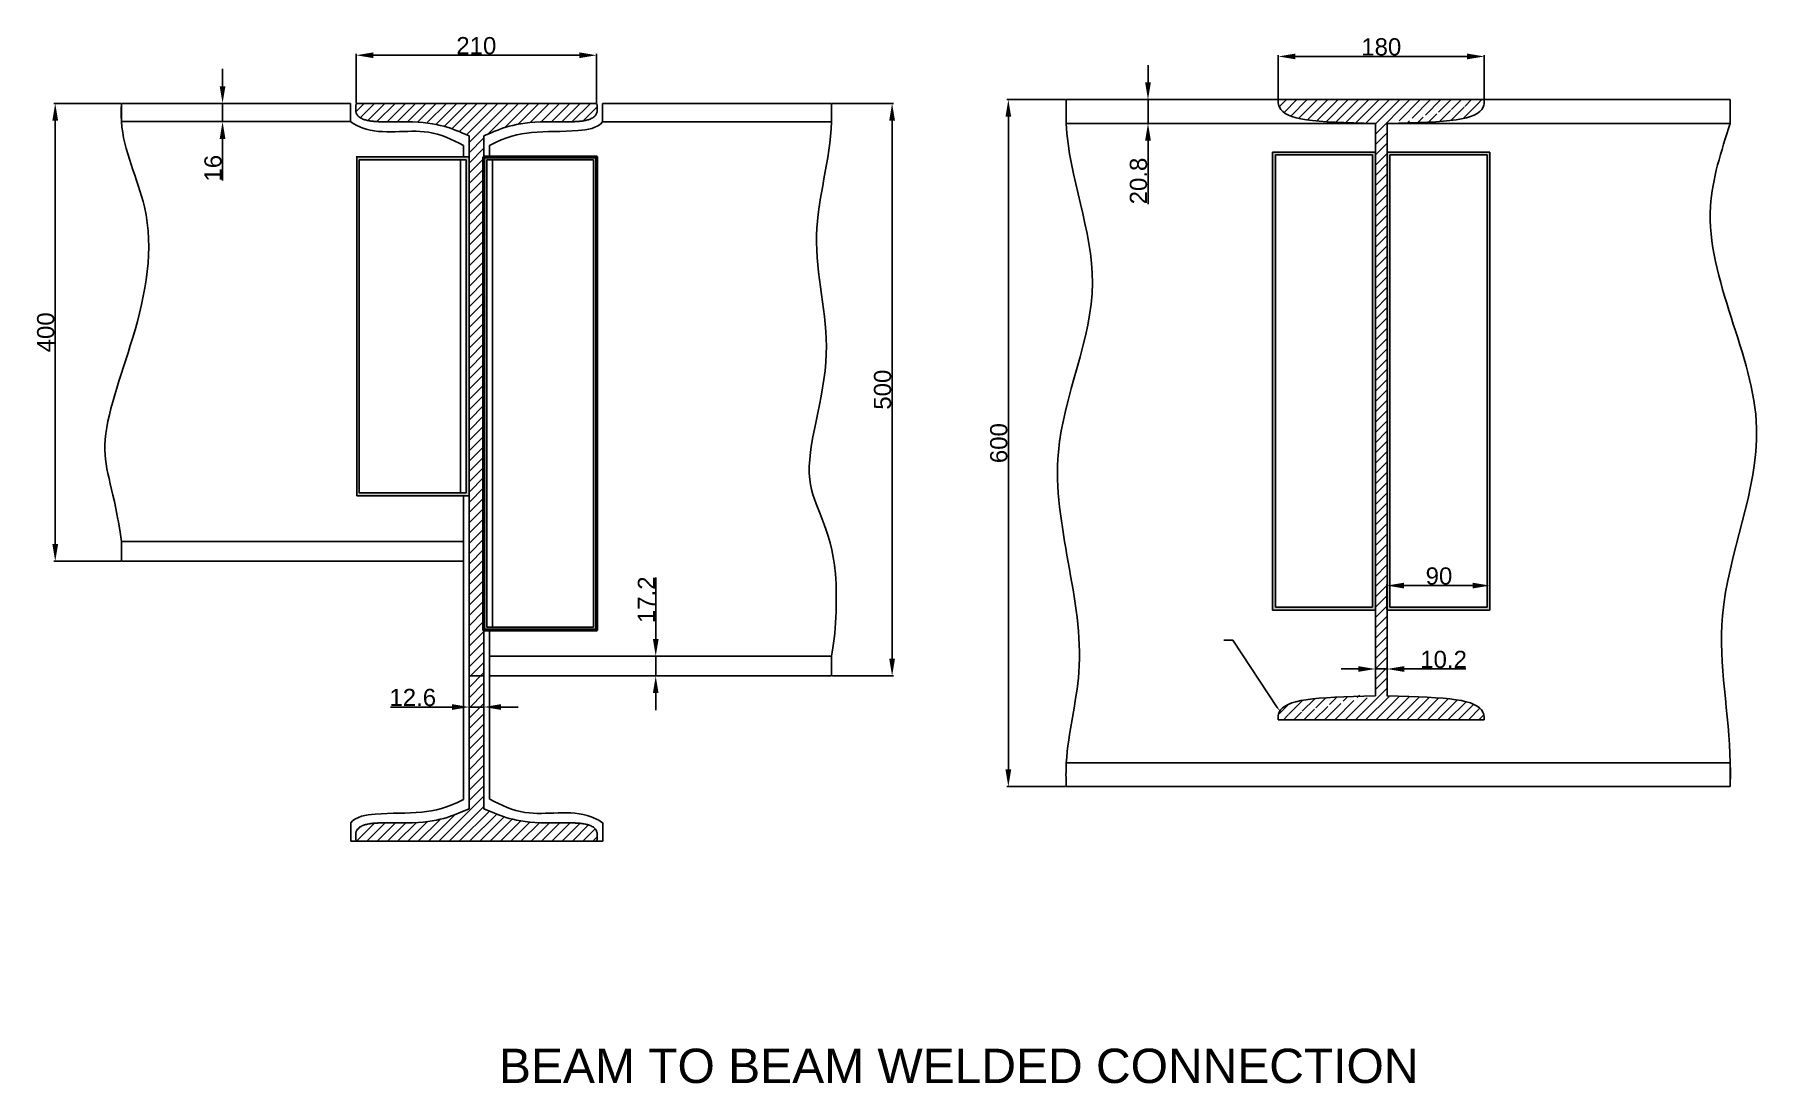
# Model space of a CAD drawing. Header units: inches. Extents: x 1351 to 2857, y 307 to 1983.
# Drawn here: x 1351 to 2857, y 307 to 1224 of the extents above; entities that cross this region are included whole.
import ezdxf
from ezdxf import colors
from ezdxf.entities.mleader import LeaderData, LeaderLine
from ezdxf.math import Vec2, Vec3

# ---------------------------------------------------------------- set-up
doc = ezdxf.new("R2010")
doc.units = ezdxf.units.IN
doc.header["$MEASUREMENT"] = 0
doc.styles.get("Standard").update_dxf_attribs({"font": 'arial.ttf'})
doc.dimstyles.new('ISO-25', dxfattribs={"dimtxt": 15, "dimasz": 15, "dimexe": 1.25, "dimexo": 0.625, "dimtad": 1, "dimdec": 4, "dimtxsty": 'Standard', "dimcen": 2.5, "dimadec": 0, "dimazin": 0, "dimtfac": 1, "dimtdec": 4, "dimtmove": 0, "dimatfit": 3, "dimfxl": 1, "dimarcsym": 0})

# ---------------------------------------------------------------- blocks, each defined once
blk = doc.blocks.new('*D26')
at = {"color": 0, "lineweight": -2, "transparency": 16777216}
for p, q in [((1514.847619483222, 1178.448873504423), (1514.847619483222, 1193.448873504423)), ((1427.149134770212, 1163.448873504423), (1516.097619483222, 1163.448873504423)), ((1514.847619483222, 1163.448873504423), (1514.847619483222, 1147.448873504423)), ((1427.149134770212, 1147.448873504423), (1516.097619483222, 1147.448873504423)), ((1514.847619483222, 1132.448873504423), (1514.847619483222, 1096.134071321613))]:
    blk.add_line(p, q, dxfattribs=at)
at = {"color": 0, "transparency": 16777216}
for points in [[(1512.347619483222, 1178.448873504423), (1517.347619483222, 1178.448873504423), (1514.847619483222, 1163.448873504423)], [(1512.347619483222, 1132.448873504423), (1517.347619483222, 1132.448873504423), (1514.847619483222, 1147.448873504423)]]:
    blk.add_solid(points, dxfattribs=at)
at = {"layer": 'Defpoints', "color": 0, "transparency": 16777216}
for p in [(1426.524134770212, 1163.448873504423), (1426.524134770212, 1147.448873504423), (1514.847619483222, 1147.448873504423)]:
    blk.add_point(p, dxfattribs=at)
at = {"color": 0, "transparency": 16777216, "insert": (1506.564024667397, 1106.791472413017), "char_height": 15, "attachment_point": 5, "rotation": 90}
blk.add_mtext('16', dxfattribs=at)
blk = doc.blocks.new('*D27')
at = {"color": 0, "lineweight": -2, "transparency": 16777216}
for p, q in [((1631.523316290354, 1163.983407330287), (1631.523316290354, 1206.710241849885)), ((1646.523316290354, 1205.460241849885), (1826.523316290354, 1205.460241849885)), ((1841.523316290354, 1163.983407330287), (1841.523316290354, 1206.710241849885))]:
    blk.add_line(p, q, dxfattribs=at)
at = {"color": 0, "transparency": 16777216}
for points in [[(1646.523316290354, 1207.960241849885), (1646.523316290354, 1202.960241849885), (1631.523316290354, 1205.460241849885)], [(1826.523316290354, 1207.960241849885), (1826.523316290354, 1202.960241849885), (1841.523316290354, 1205.460241849885)]]:
    blk.add_solid(points, dxfattribs=at)
at = {"layer": 'Defpoints', "color": 0, "transparency": 16777216}
for p in [(1841.523316290354, 1205.460241849885), (1631.523316290354, 1163.358407330287), (1841.523316290354, 1163.358407330287)]:
    blk.add_point(p, dxfattribs=at)
at = {"color": 0, "transparency": 16777216, "insert": (1736.523316290354, 1213.743836665711), "char_height": 15, "attachment_point": 5}
blk.add_mtext('210', dxfattribs=at)
blk = doc.blocks.new('*D28')
at = {"color": 0, "lineweight": -2, "transparency": 16777216}
for p, q in [((2047.448316290355, 1163.358407330287), (2100.989767169137, 1163.358407330287)), ((2099.739767169137, 1148.358407330287), (2099.739767169138, 678.358407330287)), ((2047.448316290355, 663.358407330287), (2100.989767169138, 663.358407330287))]:
    blk.add_line(p, q, dxfattribs=at)
at = {"color": 0, "transparency": 16777216}
for points in [[(2097.239767169137, 1148.358407330287), (2102.239767169137, 1148.358407330287), (2099.739767169137, 1163.358407330287)], [(2097.239767169138, 678.358407330287), (2102.239767169138, 678.358407330287), (2099.739767169138, 663.358407330287)]]:
    blk.add_solid(points, dxfattribs=at)
at = {"layer": 'Defpoints', "color": 0, "transparency": 16777216}
for p in [(2046.823316290355, 1163.358407330287), (2046.823316290355, 663.358407330287), (2099.739767169138, 663.358407330287)]:
    blk.add_point(p, dxfattribs=at)
at = {"color": 0, "transparency": 16777216, "insert": (2091.456172353312, 913.3584073302865), "char_height": 15, "attachment_point": 5, "rotation": 90}
blk.add_mtext('500', dxfattribs=at)
blk = doc.blocks.new('*D29')
at = {"color": 0, "lineweight": -2, "transparency": 16777216}
for p, q in [((1743.123316290354, 662.7334073302868), (1743.123316290354, 634.9401899859895)), ((1715.377508755449, 636.1901899859895), (1661.586581061043, 636.1901899859895)), ((1730.377508755449, 636.8151899859895), (1730.377508755449, 637.4401899859895)), ((1743.123316290354, 636.1901899859895), (1730.377508755449, 636.1901899859895)), ((1758.123316290354, 636.1901899859895), (1773.123316290354, 636.1901899859895))]:
    blk.add_line(p, q, dxfattribs=at)
at = {"color": 0, "transparency": 16777216}
for points in [[(1715.377508755449, 638.6901899859895), (1715.377508755449, 633.6901899859895), (1730.377508755449, 636.1901899859895)], [(1758.123316290354, 638.6901899859895), (1758.123316290354, 633.6901899859895), (1743.123316290354, 636.1901899859895)]]:
    blk.add_solid(points, dxfattribs=at)
at = {"layer": 'Defpoints', "color": 0, "transparency": 16777216}
for p in [(1743.123316290354, 663.3584073302868), (1730.377508755449, 636.1901899859895), (1730.377508755449, 636.1901899859895)]:
    blk.add_point(p, dxfattribs=at)
at = {"color": 0, "transparency": 16777216, "insert": (1680.982044908246, 644.4737848018149), "char_height": 15, "attachment_point": 5}
blk.add_mtext('12.6', dxfattribs=at)
blk = doc.blocks.new('*D30')
at = {"color": 0, "lineweight": -2, "transparency": 16777216}
for p, q in [((1425.899134770212, 1163.448873504423), (1367.425357585988, 1163.448873504423)), ((1368.675357585988, 1148.448873504423), (1368.675357585988, 778.448873504423)), ((1425.899134770212, 763.4488735044229), (1367.425357585988, 763.4488735044229))]:
    blk.add_line(p, q, dxfattribs=at)
at = {"color": 0, "transparency": 16777216}
for points in [[(1366.175357585988, 1148.448873504423), (1371.175357585988, 1148.448873504423), (1368.675357585988, 1163.448873504423)], [(1366.175357585988, 778.448873504423), (1371.175357585988, 778.448873504423), (1368.675357585988, 763.4488735044229)]]:
    blk.add_solid(points, dxfattribs=at)
at = {"layer": 'Defpoints', "color": 0, "transparency": 16777216}
for p in [(1426.524134770212, 1163.448873504423), (1368.675357585988, 763.4488735044229), (1426.524134770212, 763.4488735044229)]:
    blk.add_point(p, dxfattribs=at)
at = {"color": 0, "transparency": 16777216, "insert": (1360.391762770162, 963.4488735044224), "char_height": 15, "attachment_point": 5, "rotation": 90}
blk.add_mtext('400', dxfattribs=at)
blk = doc.blocks.new('*D31')
at = {"color": 0, "lineweight": -2, "transparency": 16777216}
for p, q in [((1893.249033078203, 695.5584073302871), (1893.249033078203, 749.2060880942707)), ((2046.198316290355, 680.5584073302871), (1891.999033078203, 680.5584073302871)), ((1893.249033078203, 663.358407330287), (1893.249033078203, 680.5584073302871)), ((2046.198316290355, 663.358407330287), (1891.999033078203, 663.358407330287)), ((1893.249033078203, 648.358407330287), (1893.249033078203, 633.358407330287))]:
    blk.add_line(p, q, dxfattribs=at)
at = {"color": 0, "transparency": 16777216}
for points in [[(1890.749033078203, 695.5584073302871), (1895.749033078203, 695.5584073302871), (1893.249033078203, 680.5584073302871)], [(1890.749033078203, 648.358407330287), (1895.749033078203, 648.358407330287), (1893.249033078203, 663.358407330287)]]:
    blk.add_solid(points, dxfattribs=at)
at = {"layer": 'Defpoints', "color": 0, "transparency": 16777216}
for p in [(1893.249033078203, 680.5584073302871), (2046.823316290355, 680.5584073302871), (2046.823316290355, 663.358407330287)]:
    blk.add_point(p, dxfattribs=at)
at = {"color": 0, "transparency": 16777216, "insert": (1885.093337307398, 729.8822477122782), "char_height": 15, "attachment_point": 5, "rotation": 90}
blk.add_mtext('17.2', dxfattribs=at)
blk = doc.blocks.new('*D32')
at = {"color": 0, "lineweight": -2, "transparency": 16777216}
for p, q in [((2437.036511350245, 1167.296017345687), (2437.036511350245, 1205.668991124236)), ((2617.036511350247, 1167.296017345687), (2617.036511350247, 1205.668991124236)), ((2452.036511350245, 1204.418991124236), (2602.036511350247, 1204.418991124236))]:
    blk.add_line(p, q, dxfattribs=at)
at = {"color": 0, "transparency": 16777216}
for points in [[(2452.036511350245, 1206.918991124236), (2452.036511350245, 1201.918991124236), (2437.036511350245, 1204.418991124236)], [(2602.036511350247, 1206.918991124236), (2602.036511350247, 1201.918991124236), (2617.036511350247, 1204.418991124236)]]:
    blk.add_solid(points, dxfattribs=at)
at = {"layer": 'Defpoints', "color": 0, "transparency": 16777216}
for p in [(2617.036511350247, 1204.418991124236), (2437.036511350245, 1166.671017345687), (2617.036511350247, 1166.671017345687)]:
    blk.add_point(p, dxfattribs=at)
at = {"color": 0, "transparency": 16777216, "insert": (2527.036511350246, 1212.702585940061), "char_height": 15, "attachment_point": 5}
blk.add_mtext('180', dxfattribs=at)
blk = doc.blocks.new('*D33')
at = {"color": 0, "lineweight": -2, "transparency": 16777216}
for p, q in [((2531.957333436792, 721.4819154100896), (2531.957333436792, 743.5273802456595)), ((2606.957333436792, 742.2773802456595), (2546.957333436792, 742.2773802456595)), ((2621.957333436792, 721.4819154100896), (2621.957333436792, 743.5273802456595))]:
    blk.add_line(p, q, dxfattribs=at)
at = {"color": 0, "transparency": 16777216}
for points in [[(2546.957333436792, 744.7773802456595), (2546.957333436792, 739.7773802456595), (2531.957333436792, 742.2773802456595)], [(2606.957333436792, 744.7773802456595), (2606.957333436792, 739.7773802456595), (2621.957333436792, 742.2773802456595)]]:
    blk.add_solid(points, dxfattribs=at)
at = {"layer": 'Defpoints', "color": 0, "transparency": 16777216}
for p in [(2531.957333436792, 742.2773802456595), (2531.957333436792, 720.8569154100896), (2621.957333436792, 720.8569154100896)]:
    blk.add_point(p, dxfattribs=at)
at = {"color": 0, "transparency": 16777216, "insert": (2577.454289315046, 750.5609750614849), "char_height": 15, "attachment_point": 5}
blk.add_mtext('90', dxfattribs=at)
blk = doc.blocks.new('*D34')
at = {"color": 0, "lineweight": -2, "transparency": 16777216}
for p, q in [((2521.936511350237, 720.246017345687), (2521.936511350237, 668.1705291557664)), ((2532.136511350246, 720.246017345687), (2532.136511350246, 668.1705291557664)), ((2506.936511350237, 669.4205291557664), (2491.936511350237, 669.4205291557664)), ((2521.936511350237, 669.4205291557664), (2532.136511350246, 669.4205291557664)), ((2547.136511350246, 669.4205291557664), (2600.78419211423, 669.4205291557664))]:
    blk.add_line(p, q, dxfattribs=at)
at = {"color": 0, "transparency": 16777216}
for points in [[(2506.936511350237, 671.9205291557664), (2506.936511350237, 666.9205291557664), (2521.936511350237, 669.4205291557664)], [(2547.136511350246, 671.9205291557664), (2547.136511350246, 666.9205291557664), (2532.136511350246, 669.4205291557664)]]:
    blk.add_solid(points, dxfattribs=at)
at = {"layer": 'Defpoints', "color": 0, "transparency": 16777216}
for p in [(2521.936511350237, 720.871017345687), (2532.136511350246, 720.871017345687), (2532.136511350246, 669.4205291557664)]:
    blk.add_point(p, dxfattribs=at)
at = {"color": 0, "transparency": 16777216, "insert": (2581.460351732238, 677.7041239715918), "char_height": 15, "attachment_point": 5}
blk.add_mtext('10.2', dxfattribs=at)
blk = doc.blocks.new('*D35')
at = {"color": 0, "lineweight": -2, "transparency": 16777216}
for p, q in [((2323.269508792024, 1181.671017345687), (2323.269508792024, 1196.671017345687)), ((2252.535149066917, 1166.671017345687), (2324.519508792024, 1166.671017345687)), ((2323.269508792024, 1166.671017345687), (2323.269508792024, 1145.871017345687)), ((2252.535149066917, 1145.871017345687), (2324.519508792024, 1145.871017345687)), ((2323.269508792024, 1130.871017345687), (2323.269508792024, 1075.371358409807))]:
    blk.add_line(p, q, dxfattribs=at)
at = {"color": 0, "transparency": 16777216}
for points in [[(2320.769508792024, 1181.671017345687), (2325.769508792024, 1181.671017345687), (2323.269508792024, 1166.671017345687)], [(2320.769508792024, 1130.871017345687), (2325.769508792024, 1130.871017345687), (2323.269508792024, 1145.871017345687)]]:
    blk.add_solid(points, dxfattribs=at)
at = {"layer": 'Defpoints', "color": 0, "transparency": 16777216}
for p in [(2251.910149066917, 1166.671017345687), (2251.910149066917, 1145.871017345687), (2323.269508792024, 1145.871017345687)]:
    blk.add_point(p, dxfattribs=at)
at = {"color": 0, "transparency": 16777216, "insert": (2314.985913976198, 1095.621187877746), "char_height": 15, "attachment_point": 5, "rotation": 90}
blk.add_mtext('20.8', dxfattribs=at)
blk = doc.blocks.new('*D19')
at = {"color": 0, "lineweight": -2, "transparency": 16777216}
for p, q in [((2251.285149066917, 1166.671017345687), (2200.019336468619, 1166.671017345687)), ((2201.269336468619, 1151.671017345687), (2201.269336468619, 581.671017345687)), ((2251.285149066917, 566.671017345687), (2200.019336468619, 566.671017345687))]:
    blk.add_line(p, q, dxfattribs=at)
at = {"color": 0, "transparency": 16777216}
for points in [[(2198.769336468619, 1151.671017345687), (2203.769336468619, 1151.671017345687), (2201.269336468619, 1166.671017345687)], [(2198.769336468619, 581.671017345687), (2203.769336468619, 581.671017345687), (2201.269336468619, 566.671017345687)]]:
    blk.add_solid(points, dxfattribs=at)
at = {"layer": 'Defpoints', "color": 0, "transparency": 16777216}
for p in [(2251.910149066917, 1166.671017345687), (2201.269336468619, 566.671017345687), (2251.910149066917, 566.671017345687)]:
    blk.add_point(p, dxfattribs=at)
at = {"color": 0, "transparency": 16777216, "insert": (2192.985741652793, 866.6710173456864), "char_height": 15, "attachment_point": 5, "rotation": 90}
blk.add_mtext('600', dxfattribs=at)

msp = doc.modelspace()

# ---------------------------------------------------------------- hatches: boundary and pattern name
h = msp.add_hatch()
h.set_pattern_fill('ANSI31', color=256, scale=2)
h.set_pattern_definition([(45, (1431.786103502298, 1342.701586311299), (-4.490128060534577, 4.490128060534577), [])])
edge = h.paths.add_edge_path()
edge.add_spline(control_points=[(1631.523316290354, 1163.358407330287), (1631.195977859004, 1160.482453819118), (1629.802561628247, 1148.240077374545), (1646.203653522876, 1147.374783784745), (1656.319168797049, 1147.358407330287)], knot_values=[0, 0, 0, 0, 8, 34.05444878585563, 34.05444878585563, 34.05444878585563, 34.05444878603475], degree=3, periodic=0)
edge.add_line((1656.319168797056, 1147.358407330287), (1680.873316290407, 1147.358407330287))
edge.add_spline(control_points=[(1680.873316290487, 1147.358407330277), (1706.942727902752, 1146.407358885609), (1718.957253392681, 1139.57560482614), (1730.223316290354, 1135.02549297392)], knot_values=[58.60859627913135, 58.6085962792734, 58.6085962792734, 58.6085962792734, 101.6492184180113, 101.6492184180113, 101.6492184180113, 101.6492184180113], degree=3, periodic=0)
edge.add_line((1730.223316290354, 1135.02549297392), (1730.223316290354, 1130.02549297392))
edge.add_line((1730.223316290354, 1130.02549297392), (1730.223316290354, 547.3584073302869))
edge.add_spline(control_points=[(1730.223316290354, 547.3584073302869), (1718.957253392681, 542.8082954780667), (1706.942727902752, 535.9765414185972), (1680.873316290487, 535.0254929739292)], knot_values=[58.60859627913135, 58.60859627913135, 58.60859627913135, 58.60859627913135, 101.6492184178693, 101.6492184178693, 101.6492184178693, 101.6492184180113], degree=3, periodic=0)
edge.add_line((1680.873316290408, 535.0254929739198), (1656.319168797056, 535.0254929739197))
edge.add_spline(control_points=[(1656.319168797049, 535.0254929739194), (1646.203653522876, 535.009116519461), (1629.802561628247, 534.1438229296615), (1631.195977859004, 521.9014464850882), (1631.523316290354, 519.0254929739198)], knot_values=[0, 1.791278236851213e-10, 1.791278236851213e-10, 1.791278236851213e-10, 26.05444878603475, 34.05444878603475, 34.05444878603475, 34.05444878603475, 34.05444878603475], degree=3, periodic=0)
edge.add_line((1631.523316290354, 519.0254929739199), (1631.823316290354, 519.0254929739198))
edge.add_line((1631.823316290354, 519.0254929739198), (1841.823316290354, 519.0254929739199))
edge.add_spline(control_points=[(1841.823316290354, 519.0254929739198), (1842.150654721704, 521.9014464850882), (1843.544070952461, 534.1438229296614), (1827.142979057831, 535.009116519461), (1817.027463783659, 535.0254929739194)], knot_values=[0, 0, 0, 0, 8, 34.05444878585563, 34.05444878585563, 34.05444878585563, 34.05444878603475], degree=3, periodic=0)
edge.add_line((1817.027463783653, 535.0254929739198), (1792.473316290299, 535.0254929739199))
edge.add_spline(control_points=[(1792.473316290221, 535.0254929739292), (1766.403904677956, 535.9765414185972), (1754.389379188027, 542.8082954780666), (1743.123316290354, 547.3584073302869)], knot_values=[58.60859627913135, 58.6085962792734, 58.6085962792734, 58.6085962792734, 101.6492184180113, 101.6492184180113, 101.6492184180113, 101.6492184180113], degree=3, periodic=0)
edge.add_line((1743.123316290354, 547.3584073302868), (1743.123316290354, 1135.02549297392))
edge.add_spline(control_points=[(1743.123316290354, 1135.02549297392), (1754.389379188027, 1139.57560482614), (1766.403904677956, 1146.407358885609), (1792.473316290221, 1147.358407330277)], knot_values=[58.60859627913135, 58.60859627913135, 58.60859627913135, 58.60859627913135, 101.6492184178693, 101.6492184178693, 101.6492184178693, 101.6492184180113], degree=3, periodic=0)
edge.add_line((1792.473316290301, 1147.358407330287), (1817.027463783652, 1147.358407330287))
edge.add_spline(control_points=[(1817.027463783659, 1147.358407330287), (1827.142979057831, 1147.374783784745), (1843.544070952461, 1148.240077374545), (1842.150654721704, 1160.482453819118), (1841.823316290354, 1163.358407330287)], knot_values=[0, 1.791278236851213e-10, 1.791278236851213e-10, 1.791278236851213e-10, 26.05444878603475, 34.05444878603475, 34.05444878603475, 34.05444878603475, 34.05444878603475], degree=3, periodic=0)
edge.add_line((1841.823316290354, 1163.358407330287), (1631.523316290354, 1163.358407330287))
h = msp.add_hatch()
h.set_pattern_fill('ANSI31', color=256, scale=2)
h.set_pattern_definition([(45, (1431.786103502298, 1348.477032386325), (-4.490128060534577, 4.490128060534577), [])])
edge = h.paths.add_edge_path()
edge.add_line((2451.910149066916, 1166.671017345687), (2437.036511350245, 1166.671017345687))
edge.add_line((2437.036511350245, 1166.671017345687), (2437.036511350245, 1164.370082750391))
edge.add_spline(control_points=[(2437.036511350244, 1164.370082750392), (2437.128983681312, 1162.284745981923), (2441.515042615055, 1148.843398715461), (2467.427482738026, 1147.053140294009), (2521.936511350245, 1145.871017345687)], knot_values=[2.506064292097399, 2.506064292097399, 2.506064292097399, 2.506064292097399, 10.40000000000001, 95.93461287689328, 95.93461287689394, 95.93461287689394, 95.93461287689394], degree=3, periodic=0)
edge.add_line((2521.936511350235, 1145.871017345687), (2521.936511350243, 1120.871017345687))
edge.add_line((2521.936511350243, 1120.871017345687), (2521.936511350237, 720.871017345687))
edge.add_line((2521.936511350237, 720.871017345687), (2521.936511350246, 645.8622549804626))
edge.add_spline(control_points=[(2521.757333436797, 645.8569154100899), (2467.248304824577, 644.6747924617787), (2441.335864701603, 642.8845340403313), (2436.949805767858, 629.4431867738665), (2436.857333436792, 627.3578500053907)], knot_values=[2.50606429208392, 2.50606429208392, 2.50606429208392, 2.506064292084574, 88.04067716897785, 95.93461287689394, 95.93461287689394, 95.93461287689394, 95.93461287689394], degree=3, periodic=0)
edge.add_line((2436.857333436792, 627.3578500053907), (2436.857333436792, 625.0569154100899))
edge.add_line((2436.857333436792, 625.0569154100899), (2521.757333436793, 625.0569154100899))
edge.add_line((2521.757333436793, 625.0569154100899), (2601.983695720122, 625.0569154100899))
edge.add_line((2601.983695720122, 625.0569154100899), (2616.857333436794, 625.0569154100899))
edge.add_line((2616.857333436794, 625.0569154100899), (2616.857333436794, 627.3578500053861))
edge.add_spline(control_points=[(2616.857333436793, 627.357850005387), (2616.764861105726, 629.4431867738543), (2612.378802171982, 642.8845340403159), (2586.466362049013, 644.674792461768), (2531.957333436792, 645.8569154100899)], knot_values=[2.506064292100524, 2.506064292100524, 2.506064292100524, 2.506064292100524, 10.40000000000001, 95.93461287689328, 95.93461287689394, 95.93461287689394, 95.93461287689394], degree=3, periodic=0)
edge.add_line((2532.136511350246, 645.851575839717), (2532.136511350246, 1145.871017345687))
edge.add_spline(control_points=[(2532.136511350242, 1145.871017345687), (2586.645539962462, 1147.053140293998), (2612.557980085436, 1148.843398715445), (2616.94403901918, 1162.28474598191), (2617.036511350247, 1164.370082750386)], knot_values=[2.50606429208392, 2.50606429208392, 2.50606429208392, 2.506064292084574, 88.04067716897785, 95.93461287689394, 95.93461287689394, 95.93461287689394, 95.93461287689394], degree=3, periodic=0)
edge.add_line((2617.036511350247, 1164.370082750386), (2617.036511350247, 1166.671017345687))
edge.add_line((2617.036511350247, 1166.671017345687), (2532.136511350246, 1166.671017345687))
edge.add_line((2532.136511350246, 1166.671017345687), (2451.910149066916, 1166.671017345687))
h = msp.add_hatch(color=256)
h.dxf.hatch_style = 1
h.paths.add_polyline_path([(1730.223316290354, 1116.690824979074), (1727.723316290354, 1116.690824979074), (1725.223316290354, 1116.690824979074), (1632.167343515644, 1116.690824979074), (1632.167343515644, 820.6488735044227), (1725.223316290354, 820.6488735044227), (1730.223316290354, 820.6488735044227)])
h.paths.add_polyline_path([(1634.323316290354, 823.1908249790739), (1727.723316290354, 823.1908249790739), (1727.723316290354, 1114.190824979074), (1634.323316290354, 1114.190824979074)], flags=16)
h = msp.add_hatch(color=256)
h.dxf.hatch_style = 1
h.paths.add_polyline_path([(1743.123316290354, 703.3584073302868), (1841.523316290354, 703.3584073302868), (1841.523316290354, 1116.690824979074), (1743.123316290354, 1116.690824979074)])
h.paths.add_polyline_path([(1745.623316290354, 1114.190824979074), (1745.623316290354, 705.8908249790741), (1839.023316290354, 705.8908249790741), (1839.023316290354, 1114.190824979074)], flags=16)
h = msp.add_hatch(color=256)
h.dxf.hatch_style = 1
h.paths.add_polyline_path([(2521.936511350243, 1120.871017345687), (2432.115689263696, 1120.871017345688), (2432.115689263692, 720.871017345688), (2439.61501710126, 720.8710173456877), (2521.936511350237, 720.871017345687)])
h.paths.add_polyline_path([(2434.615689263692, 723.3710173456882), (2519.436511350238, 723.371017345687), (2519.436511350243, 1118.371017345687), (2434.615689263696, 1118.371017345688)], flags=16)
h = msp.add_hatch(color=256)
h.dxf.hatch_style = 1
h.paths.add_polyline_path([(2621.957333436792, 1120.85691541009), (2618.630954357712, 1120.85691541009), (2532.136511350246, 1120.85691541009), (2532.136511350246, 720.8569154100896), (2621.957333436792, 720.8569154100896)])
h.paths.add_polyline_path([(2534.636511350246, 1118.35691541009), (2534.636511350246, 723.3569154100898), (2619.457333436792, 723.3569154100899), (2619.457333436792, 1118.35691541009)], flags=16)

# ---------------------------------------------------------------- linework, layer by layer
for p, q in [((1626.524134770211, 1163.448873504422), (1426.524134770211, 1163.448873504423)), ((1426.524134770211, 1163.448873504423), (1426.524134770211, 1147.448873504423)), ((1626.524134770211, 1163.448873504422), (1626.524134770211, 1147.448873504422)), ((1631.523316290354, 1163.358407330287), (1841.523316290354, 1163.358407330287)), ((1846.823316290354, 1163.358407330287), (1846.823316290354, 1147.358407330287)), ((1846.823316290354, 1163.358407330287), (2046.823316290354, 1163.358407330287)), ((2046.823316290354, 1163.358407330287), (2046.823316290354, 1147.358407330287)), ((2351.910149066916, 1166.671017345687), (2251.910149066916, 1166.671017345687)), ((2251.910149066916, 1166.671017345687), (2251.910149066916, 1145.871017345687)), ((2451.910149066916, 1166.671017345687), (2351.910149066916, 1166.671017345687)), ((2521.936511350244, 1166.671017345687), (2437.036511350245, 1166.671017345687)), ((2437.036511350245, 1166.671017345687), (2437.036511350245, 1164.368250657485)), ((2451.910149066916, 1166.671017345687), (2631.910149066916, 1166.671017345687)), ((2532.136511350246, 1166.671017345687), (2617.036511350247, 1166.671017345687)), ((2617.036511350247, 1166.671017345687), (2617.036511350247, 1164.370082750386)), ((2631.910149066916, 1166.671017345687), (2731.910149066916, 1166.671017345687)), ((2731.910149066916, 1166.671017345687), (2831.910149066916, 1166.671017345687)), ((2831.910149066916, 1166.671017345687), (2831.910149066916, 1145.871017345687)), ((2831.910149066916, 1166.671017345687), (2831.910149066916, 1145.871017345687)), ((1426.524134770211, 1147.448873504423), (1626.524134770211, 1147.448873504423)), ((1656.319168797049, 1147.358407330287), (1680.873316290487, 1147.358407330287)), ((1817.027463783659, 1147.358407330287), (1792.473316290221, 1147.358407330287)), ((2046.823316290354, 1147.358407330287), (1846.823316290354, 1147.358407330287)), ((2251.910149066916, 1145.871017345687), (2351.910149066916, 1145.871017345687)), ((2351.910149066916, 1145.871017345687), (2440.819984820656, 1145.871017345687)), ((2440.819984820656, 1145.871017345687), (2521.936511350244, 1145.871017345687)), ((2521.936511350246, 645.8710173456868), (2521.936511350244, 1145.871017345687)), ((2521.936511350235, 1145.871017345687), (2521.936511350243, 1120.871017345687)), ((2532.136511350246, 1145.871017345687), (2731.910149066916, 1145.871017345687)), ((2532.136511350246, 1145.871017345687), (2532.136511350246, 645.8710173456868)), ((2532.136511350246, 1145.871017345687), (2532.136511350246, 1120.871017345687)), ((2831.910149066916, 1145.871017345687), (2731.910149066916, 1145.871017345687)), ((1730.223316290354, 1135.02549297392), (1730.223316290354, 547.3584073302869)), ((1730.223316290354, 1135.02549297392), (1730.223316290354, 1130.02549297392)), ((1743.123316290354, 547.3584073302869), (1743.123316290354, 1135.025492973919)), ((1725.223316290354, 1116.690824979074), (1631.523316290354, 1116.690824979074)), ((1632.167343515644, 820.6488735044227), (1632.167343515644, 1116.690824979074)), ((1725.223316290354, 1116.690824979074), (1725.223316290354, 1126.690824979074)), ((1725.223316290354, 1116.690824979074), (1730.223316290354, 1116.690824979074)), ((1730.223316290354, 1116.690824979074), (1727.723316290354, 1116.690824979074)), ((1748.123316290354, 1116.690824979074), (1743.123316290354, 1116.690824979074)), ((1743.123316290354, 1116.690824979074), (1745.623316290354, 1116.690824979074)), ((1748.123316290354, 1126.690824979074), (1748.123316290354, 1116.690824979074)), ((1748.123316290354, 1126.690824979074), (1748.123316290354, 1116.690824979074)), ((2521.936511350243, 1120.871017345687), (2432.115689263696, 1120.871017345688)), ((2432.115689263696, 1120.871017345688), (2432.115689263692, 720.871017345688)), ((2432.115689263692, 720.871017345688), (2432.115689263696, 1120.871017345688)), ((2519.436511350243, 1118.371017345687), (2434.615689263696, 1118.371017345688)), ((2434.615689263692, 723.371017345688), (2434.615689263696, 1118.371017345688)), ((2519.436511350243, 1118.371017345687), (2519.436511350243, 723.371017345687)), ((2519.436511350243, 1118.371017345687), (2519.436511350238, 723.371017345687)), ((2521.936511350243, 1120.871017345687), (2521.936511350237, 720.871017345687)), ((2532.136511350246, 1120.85691541009), (2621.957333436792, 1120.85691541009)), ((2534.636511350246, 1118.35691541009), (2619.457333436792, 1118.35691541009)), ((2534.636511350246, 1118.35691541009), (2534.636511350246, 723.3569154100896)), ((2611.990203740806, 1118.35691541009), (2619.457333436792, 1118.35691541009)), ((2618.630954357712, 1120.85691541009), (2621.957333436792, 1120.85691541009)), ((2619.457333436792, 723.3569154100896), (2619.457333436792, 1118.35691541009)), ((2619.457333436792, 1118.35691541009), (2619.457333436792, 1109.549802791245)), ((2621.957333436792, 1120.85691541009), (2621.957333436792, 720.8569154100896)), ((2621.957333436792, 720.8569154100896), (2621.957333436792, 1120.85691541009)), ((2621.957333436792, 1120.85691541009), (2621.957333436792, 1116.371609660424)), ((1727.723316290354, 1114.190824979074), (1634.323316290354, 1114.190824979074)), ((1634.323316290354, 1114.190824979074), (1634.323316290354, 823.1908249790739)), ((1727.723316290354, 1114.190824979074), (1722.723316290354, 1114.190824979074)), ((1722.723316290354, 1114.190824979074), (1722.723316290354, 823.1908249790739)), ((1727.723316290354, 823.1908249790739), (1727.723316290354, 1114.190824979074)), ((1745.623316290354, 1114.190824979074), (1839.023316290354, 1114.190824979074)), ((1745.623316290354, 705.8908249790741), (1745.623316290354, 1114.190824979074)), ((1745.623316290354, 1114.190824979074), (1750.623316290354, 1114.190824979074)), ((1750.623316290354, 1114.190824979074), (1750.623316290354, 705.8908249790741)), ((1839.023316290354, 1114.190824979074), (1839.023316290354, 705.8908249790741)), ((1632.167343515644, 820.6488735044227), (1725.223316290354, 820.6488735044227)), ((1634.323316290354, 823.1908249790739), (1727.723316290354, 823.1908249790739)), ((1725.223316290354, 555.5359678804698), (1725.223316290354, 820.6488735044227)), ((1725.223316290354, 820.6488735044227), (1730.223316290354, 820.6488735044227)), ((1725.223316290354, 780.6488735044227), (1426.524134770211, 780.6488735044227)), ((1426.524134770211, 780.6488735044227), (1426.524134770211, 763.4488735044226)), ((1725.223316290354, 763.4488735044226), (1725.223316290354, 780.6488735044227)), ((1426.524134770211, 763.4488735044226), (1725.223316290354, 763.4488735044226)), ((2432.115689263692, 725.9318340231894), (2432.115689263692, 720.871017345688)), ((2434.615689263692, 724.9270522375646), (2434.615689263692, 723.371017345688)), ((2519.436511350238, 723.371017345687), (2434.615689263692, 723.3710173456882)), ((2434.615689263692, 723.371017345688), (2436.130518014517, 723.3710173456882)), ((2519.395764653662, 723.371017345687), (2519.436511350243, 723.371017345687)), ((2519.436511350243, 723.371017345687), (2519.436511350243, 723.4348410434377)), ((2534.636511350246, 725.9683715426418), (2534.636511350246, 723.3569154100896)), ((2534.636511350246, 723.3569154100896), (2619.457333436792, 723.3569154100899)), ((2534.636511350246, 723.3569154100896), (2542.603419947238, 723.3569154100899)), ((2432.115689263692, 722.0665739347517), (2432.115689263692, 720.871017345688)), ((2432.115689263692, 720.871017345688), (2521.936511350237, 720.871017345687)), ((2432.115689263692, 720.871017345688), (2433.00972632939, 720.871017345688)), ((2432.115689263692, 720.871017345688), (2439.61501710126, 720.8710173456877)), ((2621.957333436792, 720.8569154100896), (2531.957333436792, 720.8569154100896)), ((2621.957333436792, 720.8569154100896), (2532.136511350246, 720.8569154100896)), ((1839.023316290354, 705.8908249790741), (1745.623316290354, 705.8908249790741)), ((1748.123316290354, 703.3584073302868), (1748.123316290354, 555.6930753251326)), ((2046.823316290354, 680.5584073302869), (1748.123316290354, 680.5584073302869)), ((2046.823316290354, 663.3584073302868), (2046.823316290354, 680.5584073302869)), ((2046.823316290354, 663.3584073302868), (2046.823316290354, 680.5584073302869)), ((1743.123316290354, 663.3584073302868), (1730.523316290354, 663.3584073302868)), ((2046.823316290354, 663.3584073302868), (1748.123316290354, 663.3584073302868)), ((2436.857333436792, 625.0569154100899), (2436.857333436792, 627.3578500053907)), ((2601.983695720122, 625.0569154100899), (2436.857333436792, 625.0569154100897)), ((2521.757333436793, 625.0569154100899), (2436.857333436792, 625.0569154100899)), ((2531.957333436793, 625.0569154100899), (2616.857333436794, 625.0569154100899)), ((2616.857333436794, 625.0569154100899), (2616.857333436794, 627.3596820982914)), ((2831.910149066916, 587.471017345687), (2251.910149066916, 587.471017345687)), ((2831.910149066916, 566.671017345687), (2831.910149066916, 587.471017345687)), ((2251.910149066916, 566.671017345687), (2831.910149066916, 566.671017345687)), ((1748.423316290354, 555.6930753251326), (1748.123316290354, 555.6930753251326)), ((1626.823316290354, 519.0254929739198), (1626.823316290354, 535.0254929739198)), ((1656.319168797049, 535.0254929739198), (1680.873316290487, 535.0254929739198)), ((1817.027463783659, 535.0254929739198), (1792.473316290221, 535.0254929739198)), ((1847.122497810497, 518.935026799784), (1847.122497810497, 534.935026799784)), ((1631.823316290354, 519.0254929739198), (1626.823316290354, 519.0254929739198)), ((1841.823316290354, 519.0254929739198), (1631.823316290354, 519.0254929739198)), ((1841.823316290354, 519.0254929739198), (1847.122497810497, 518.935026799784))]:
    msp.add_line(p, q)
at = {"lineweight": 50}
msp.add_lwpolyline([(1743.123316290354, 1116.690824979074), (1841.523316290354, 1116.690824979074), (1841.523316290354, 703.3584073302868), (1743.123316290354, 703.3584073302868)], close=True, dxfattribs=at)
for points, knots in [([(1426.524134770211, 1163.448873504423), (1426.363351932677, 1158.096654882963), (1425.429069791031, 1126.99580884178), (1459.849991465127, 1061.555930424636), (1442.289810597409, 966.0416621851107), (1400.889544825669, 860.3019664768723), (1420.575561736184, 825.8114882978521), (1426.524134770211, 780.6488735044227)], [0, 0, 0, 0, 16, 92.97332038414334, 208.4487100958735, 304.6900391562998, 390.2350548367517, 390.2350548367517, 390.2350548367517, 390.2350548367517]), ([(1631.523316290354, 1163.358407330287), (1631.195977859004, 1160.482453819118), (1629.802561628247, 1148.240077374545), (1646.203653522876, 1147.374783784745), (1656.319168797049, 1147.358407330287)], [0, 0, 0, 0, 8, 34.05444878585563, 34.05444878585563, 34.05444878585563, 34.05444878603475]), ([(1841.823316290354, 1163.358407330287), (1842.150654721704, 1160.482453819118), (1843.544070952461, 1148.240077374545), (1827.142979057831, 1147.374783784745), (1817.027463783659, 1147.358407330287)], [0, 0, 0, 0, 8, 34.05444878585563, 34.05444878585563, 34.05444878585563, 34.05444878603475]), ([(2046.823316290354, 1163.358407330287), (2046.909472411221, 1158.024400045727), (2047.532323531358, 1119.463095537671), (2022.860559983012, 1045.83262470006), (2055.473369303467, 940.5455292428172), (2010.940011143536, 831.1161687237784), (2055.395896070389, 785.328751361769), (2050.385201669766, 698.5089591742862), (2046.823316290352, 680.5584073302771)], [0, 0, 0, 0, 16, 115.6692968745704, 221.4703928037689, 342.543173785435, 441.1052675554142, 495.4939969225865, 495.4939969226012, 495.4939969226012, 495.4939969226012]), ([(2251.910149066916, 1166.671017345687), (2251.769740239264, 1159.732523929883), (2250.675444584241, 1105.65641401365), (2297.910907713357, 1003.175474609184), (2217.303299019681, 845.8330352758248), (2279.218445134371, 703.4742568339259), (2251.420160779986, 607.2639130676889), (2251.552652458619, 573.5864380640473), (2251.910149066916, 566.6710173456868)], [0, 0, 0, 0, 20.80000000000001, 162.1076822953684, 312.6505866141825, 505.7551163024499, 585.6389022924182, 606.4389022924182, 606.4389022924183, 606.4389022924183, 606.4389022924183]), ([(2437.036511350245, 1166.671017345687), (2436.90917434778, 1163.014212075982), (2440.819984820656, 1148.891419398342), (2467.427482738026, 1147.053140294009), (2521.936511350245, 1145.871017345687)], [0, 0, 0, 0, 10.40000000000001, 95.93461287689328, 95.93461287689394, 95.93461287689394, 95.93461287689394]), ([(2617.036511350247, 1164.370082750386), (2616.94403901918, 1162.28474598191), (2612.557980085436, 1148.843398715445), (2586.645539962462, 1147.053140293998), (2532.136511350242, 1145.871017345687)], [2.50606429208392, 2.50606429208392, 2.50606429208392, 2.50606429208392, 10.40000000000001, 95.93461287689328, 95.93461287689394, 95.93461287689394, 95.93461287689394]), ([(1626.524134770211, 1147.448873504422), (1629.669143531616, 1145.22493526258), (1650.977481361671, 1134.129238089599), (1688.161356503351, 1144.408443659386), (1715.468354954277, 1132.05002400853), (1725.223316290354, 1126.690824979074)], [0, 0, 0, 0, 11.40626155599235, 69.0019975078893, 102.4884347738692, 102.4884347738692, 102.4884347738692, 102.4884347738692]), ([(1748.123316290354, 1126.690824979074), (1762.581177269723, 1134.283312332156), (1784.870056302567, 1139.640214767513), (1819.357508471827, 1138.290919318798), (1842.012252555028, 1141.557822691773), (1846.823316290354, 1147.358407330287)], [125.3884347738692, 125.3884347738692, 125.3884347738692, 125.3884347738692, 162.5313273990776, 203.1608704999575, 226.7397180115933, 226.7397180115933, 226.7397180115933, 226.7397180115933]), ([(2831.910149066916, 1145.871017345687), (2824.00018338168, 1121.771861020588), (2795.04824990711, 1033.564503557617), (2888.40753883258, 889.8482194815496), (2809.129795718057, 728.9933924617762), (2832.563262959974, 623.360149882614), (2831.971748310788, 573.6035089939812), (2831.910149066916, 566.671017345687)], [0, 0, 0, 0, 74.39467007364391, 272.2982152570735, 438.9431964955467, 567.4373663274487, 588.2373663274486, 588.2373663274486, 588.2373663274486, 588.2373663274486]), ([(2436.857333436792, 627.3578500053907), (2436.949805767858, 629.4431867738665), (2441.335864701603, 642.8845340403313), (2467.248304824577, 644.6747924617787), (2521.757333436797, 645.8569154100899)], [2.50606429208392, 2.50606429208392, 2.50606429208392, 2.50606429208392, 10.40000000000001, 95.93461287689328, 95.93461287689394, 95.93461287689394, 95.93461287689394]), ([(2616.857333436794, 625.0569154100899), (2616.984670439258, 628.7137206797952), (2613.073859966383, 642.8365133574348), (2586.466362049013, 644.674792461768), (2531.957333436792, 645.8569154100899)], [0, 0, 0, 0, 10.40000000000001, 95.93461287689328, 95.93461287689394, 95.93461287689394, 95.93461287689394]), ([(1725.223316290354, 555.5359678804699), (1710.917887751968, 548.065202624855), (1688.688998153995, 542.7471119644781), (1654.289124108881, 544.0929809854083), (1631.634380025679, 540.8260776124333), (1626.823316290354, 535.0254929739198)], [125.6458082447222, 125.6458082447222, 125.6458082447222, 125.6458082447222, 162.5313273990776, 203.1608704999575, 226.7397180115933, 226.7397180115933, 226.7397180115933, 226.7397180115933]), ([(1847.122497810497, 534.935026799784), (1843.977489049092, 537.1589650416261), (1822.669151219037, 548.2546622146073), (1785.485276077357, 537.9754566448208), (1758.17827762643, 550.3338762956766), (1748.423316290354, 555.6930753251326)], [0, 0, 0, 0, 11.40626155599235, 69.0019975078893, 102.4884347738692, 102.4884347738692, 102.4884347738692, 102.4884347738692]), ([(1631.523316290354, 519.0254929739198), (1631.195977859004, 521.9014464850882), (1629.802561628247, 534.1438229296615), (1646.203653522876, 535.009116519461), (1656.319168797049, 535.0254929739194)], [0, 0, 0, 0, 8, 34.05444878585563, 34.05444878585563, 34.05444878585563, 34.05444878603475]), ([(1841.823316290354, 519.0254929739198), (1842.150654721704, 521.9014464850882), (1843.544070952461, 534.1438229296614), (1827.142979057831, 535.009116519461), (1817.027463783659, 535.0254929739194)], [0, 0, 0, 0, 8, 34.05444878585563, 34.05444878585563, 34.05444878585563, 34.05444878603475])]:
    msp.add_open_spline(points, degree=3, knots=knots)
for points in [[(1680.873316290487, 1147.358407330277), (1706.942727902752, 1146.407358885609), (1718.957253392681, 1139.57560482614), (1730.223316290354, 1135.02549297392)], [(1792.473316290221, 1147.358407330277), (1766.403904677956, 1146.407358885609), (1754.389379188027, 1139.57560482614), (1743.123316290354, 1135.02549297392)], [(2532.13651135025, 1145.871017345687), (2532.078895925388, 1145.866381583726), (2532.018114681089, 1145.861648496907), (2531.957333436792, 1145.85691541009)], [(2521.757333436789, 645.8569154100896), (2521.814948861651, 645.8615511720511), (2521.87573010595, 645.8662842588692), (2521.936511350246, 645.871017345687)], [(1680.873316290487, 535.0254929739292), (1706.942727902752, 535.9765414185972), (1718.957253392681, 542.8082954780667), (1730.223316290354, 547.3584073302869)], [(1792.473316290221, 535.0254929739292), (1766.403904677956, 535.9765414185972), (1754.389379188027, 542.8082954780666), (1743.123316290354, 547.3584073302869)]]:
    msp.add_open_spline(points, degree=3)

# ---------------------------------------------------------------- texts
at = {"insert": (1756.281258324703, 337.8094662829761), "char_height": 30, "attachment_point": 1}
msp.add_mtext_dynamic_manual_height_columns('BEAM TO BEAM WELDED CONNECTION', width=1762.875229875592, gutter_width=967.7796642132664, heights=[560.3105150692841], dxfattribs=at)

# ---------------------------------------------------------------- dimensions: what is measured, and where the dimension line sits
for base, p1, p2, picture, middle in [((1841.523316290354, 1205.460241849885), (1631.523316290354, 1163.358407330287), (1841.523316290354, 1163.358407330287), '*D27', (1736.523316290354, 1213.743836665711)), ((2617.036511350247, 1204.418991124236), (2437.036511350245, 1166.671017345687), (2617.036511350247, 1166.671017345687), '*D32', (2527.036511350246, 1212.702585940061))]:
    dim = msp.add_linear_dim(base=base, p1=p1, p2=p2, dimstyle='ISO-25')
    dim.commit()
    dim.dimension.update_dxf_attribs({"geometry": picture, "text_midpoint": middle})
for base, p1, p2, picture, middle in [((1514.847619483222, 1147.448873504423), (1426.524134770211, 1163.448873504423), (1426.524134770211, 1147.448873504423), '*D26', (1506.564024667397, 1106.791472413017)), ((1368.675357585988, 763.4488735044229), (1426.524134770211, 1163.448873504423), (1426.524134770211, 763.4488735044226), '*D30', (1360.391762770162, 963.4488735044224)), ((2099.739767169138, 663.358407330287), (2046.823316290354, 1163.358407330287), (2046.823316290354, 663.3584073302868), '*D28', (2091.456172353312, 913.3584073302865)), ((2201.269336468619, 566.671017345687), (2251.910149066916, 1166.671017345687), (2251.910149066916, 566.6710173456868), '*D19', (2192.985741652793, 866.6710173456864))]:
    dim = msp.add_linear_dim(base=base, p1=p1, p2=p2, angle=90, dimstyle='ISO-25')
    dim.commit()
    dim.dimension.update_dxf_attribs({"geometry": picture, "text_midpoint": middle})
dim = msp.add_linear_dim(base=(2323.269508792024, 1145.871017345687), p1=(2251.910149066916, 1166.671017345687), p2=(2251.910149066916, 1145.871017345687), angle=90, text='20.8', dimstyle='ISO-25')
dim.commit()
dim.dimension.update_dxf_attribs({"geometry": '*D35', "text_midpoint": (2314.985913976198, 1095.621187877746)})
dim = msp.add_linear_dim(base=(2531.957333436792, 742.2773802456595), p1=(2621.957333436792, 720.8569154100896), p2=(2531.957333436792, 720.8569154100896), dimstyle='ISO-25')
dim.commit()
dim.dimension.update_dxf_attribs({"geometry": '*D33', "text_midpoint": (2577.454289315046, 742.2773802456595), "dimtype": 160})
dim = msp.add_aligned_dim(p1=(2046.823316290354, 663.3584073302868), p2=(2046.823316290354, 680.5584073302869), distance=153.57428321215093, text='17.2', dimstyle='ISO-25')
dim.commit()
dim.dimension.update_dxf_attribs({"geometry": '*D31', "text_midpoint": (1885.093337307398, 729.8822477122782)})
for base, p1, p2, text, picture, middle in [((2532.136511350246, 669.4205291557664), (2521.936511350237, 720.871017345687), (2532.136511350246, 720.871017345687), '10.2', '*D34', (2581.460351732238, 677.7041239715918)), ((1730.377508755449, 636.1901899859895), (1743.123316290354, 663.3584073302868), (1730.377508755449, 636.1901899859895), '12.6', '*D29', (1680.982044908246, 644.4737848018149))]:
    dim = msp.add_linear_dim(base=base, p1=p1, p2=p2, text=text, dimstyle='ISO-25')
    dim.commit()
    dim.dimension.update_dxf_attribs({"geometry": picture, "text_midpoint": middle})

# ---------------------------------------------------------------- leaders
ml = msp.add_multileader_mtext('Standard')
ml.set_content('', color=256)
ml.set_leader_properties()
ml.build(insert=Vec2(0, 0))
ctx = ml.context
ctx.base_point, ctx.plane_origin = Vec3(2385.395723289068, 694.7212204670777), Vec3(2438.379200428378, 632.590296666403)
ctx.text_align_type = 2
notes = []
notes.append((ctx, [(0, (1, 1, 0), (2397.395723289068, 694.7212204670777), (-1, 0), 8, [(0, [(2438.379200428378, 632.5902966664033)], 0, [])])]))
ctx.mtext.insert, ctx.mtext.alignment, ctx.mtext.flow_direction = Vec3(2387.395723289068, 696.7212204670777), 3, 5
for ctx, leaders in notes:
    for number, flags, end, landing, length, lines in leaders:
        leader = LeaderData()
        leader.index, (leader.has_last_leader_line, leader.has_dogleg_vector, leader.attachment_direction) = number, flags
        leader.last_leader_point, leader.dogleg_vector, leader.dogleg_length = Vec3(end), Vec3(landing), length
        for number, points, colour, breaks in lines:
            line = LeaderLine()
            line.index, line.vertices, line.color, line.breaks = number, Vec3.list(points), colors.encode_raw_color(colour), breaks
            leader.lines.append(line)
        ctx.leaders.append(leader)

doc.saveas('drawing.dxf')
